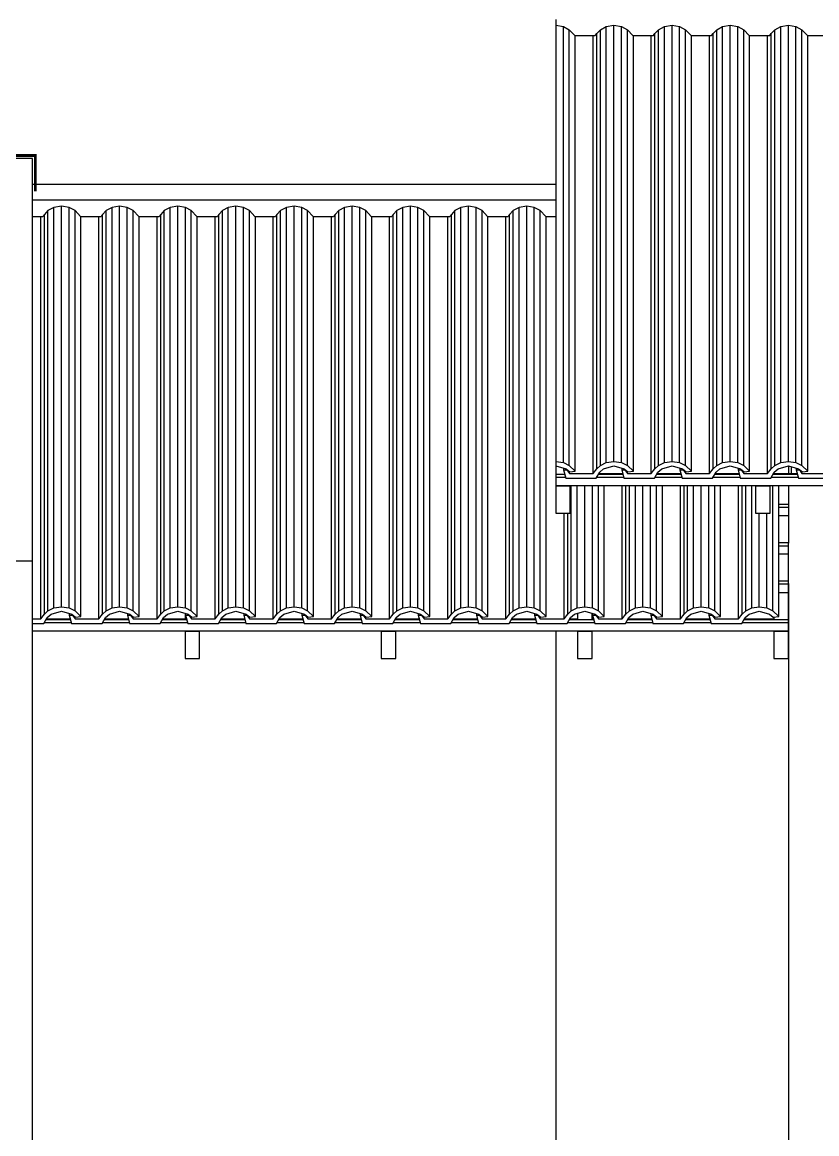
# Model space of a CAD drawing. Header units: metres. Extents: x 49 to 320, y -91 to 27.
# Drawn here: x 153.619 to 156.352, y -3.321 to 0.503 of the extents above; entities that cross this region are included whole.
import ezdxf

# ---------------------------------------------------------------- set-up
doc = ezdxf.new("R2010")
doc.units = ezdxf.units.M
doc.header["$LTSCALE"] = 0.2
doc.layers.add('ARQ-___-___-VST', color=9, linetype='Continuous')

msp = doc.modelspace()

# ---------------------------------------------------------------- linework, layer by layer
for p, q in [((155.4539, 0.5131), (155.4539, 0.4932)), ((155.4539, 0.4932), (155.4539, -1.0079)), ((155.4539, 0.4932), (155.48, 0.4885)), ((155.48, -1.012), (155.48, 0.4885)), ((155.48, 0.4885), (155.5004, 0.4774)), ((155.5004, -1.0219), (155.5004, 0.4774)), ((155.5004, 0.4774), (155.5194, 0.4571)), ((155.5899, 0.4571), (155.5951, 0.4644)), ((155.5951, 0.4644), (155.6073, 0.4774)), ((155.5951, -1.0335), (155.5951, 0.4644)), ((155.6073, 0.4774), (155.6277, 0.4885)), ((155.6073, -1.0219), (155.6073, 0.4774)), ((155.6277, 0.4885), (155.6539, 0.4932)), ((155.6277, -1.012), (155.6277, 0.4885)), ((155.6539, -1.0079), (155.6539, 0.4932)), ((155.6539, 0.4932), (155.68, 0.4885)), ((155.68, -1.012), (155.68, 0.4885)), ((155.68, 0.4885), (155.7004, 0.4774)), ((155.7004, -1.0219), (155.7004, 0.4774)), ((155.7004, 0.4774), (155.7194, 0.4571)), ((155.7899, 0.4571), (155.7951, 0.4644)), ((155.7951, 0.4644), (155.8073, 0.4774)), ((155.7951, -1.0335), (155.7951, 0.4644)), ((155.8073, 0.4774), (155.8277, 0.4885)), ((155.8073, -1.0219), (155.8073, 0.4774)), ((155.8277, 0.4885), (155.8539, 0.4932)), ((155.8277, -1.012), (155.8277, 0.4885)), ((155.8539, -1.0079), (155.8539, 0.4932)), ((155.8539, 0.4932), (155.88, 0.4885)), ((155.88, -1.012), (155.88, 0.4885)), ((155.88, 0.4885), (155.9004, 0.4774)), ((155.9004, -1.0219), (155.9004, 0.4774)), ((155.9004, 0.4774), (155.9194, 0.4571)), ((155.9899, 0.4571), (155.9951, 0.4644)), ((155.9951, 0.4644), (156.0073, 0.4774)), ((155.9951, -1.0335), (155.9951, 0.4644)), ((156.0073, 0.4774), (156.0277, 0.4885)), ((156.0073, -1.0219), (156.0073, 0.4774)), ((156.0277, 0.4885), (156.0539, 0.4932)), ((156.0277, -1.012), (156.0277, 0.4885)), ((156.0539, -1.0079), (156.0539, 0.4932)), ((156.0539, 0.4932), (156.08, 0.4885)), ((156.08, -1.012), (156.08, 0.4885)), ((156.08, 0.4885), (156.1004, 0.4774)), ((156.1004, -1.0219), (156.1004, 0.4774)), ((156.1004, 0.4774), (156.1194, 0.4571)), ((156.1899, 0.4571), (156.1951, 0.4644)), ((156.1951, 0.4644), (156.2073, 0.4774)), ((156.1951, -1.0335), (156.1951, 0.4644)), ((156.2073, 0.4774), (156.2277, 0.4885)), ((156.2073, -1.0219), (156.2073, 0.4774)), ((156.2277, 0.4885), (156.2539, 0.4932)), ((156.2277, -1.012), (156.2277, 0.4885)), ((156.2539, -1.0079), (156.2539, 0.4932)), ((156.2539, 0.4932), (156.28, 0.4885)), ((156.28, -1.012), (156.28, 0.4885)), ((156.28, 0.4885), (156.3004, 0.4774)), ((156.3004, -1.0219), (156.3004, 0.4774)), ((156.3004, 0.4774), (156.3194, 0.4571)), ((155.5194, 0.4571), (155.5899, 0.4571)), ((155.5207, -1.0413), (155.5207, 0.4571)), ((155.5824, -1.0494), (155.5824, 0.4571)), ((155.7194, 0.4571), (155.7899, 0.4571)), ((155.7207, -1.0413), (155.7207, 0.4571)), ((155.7824, -1.0494), (155.7824, 0.4571)), ((155.9194, 0.4571), (155.9899, 0.4571)), ((155.9207, -1.0413), (155.9207, 0.4571)), ((155.9824, -1.0494), (155.9824, 0.4571)), ((156.1194, 0.4571), (156.1899, 0.4571)), ((156.1207, -1.0413), (156.1207, 0.4571)), ((156.1824, -1.0494), (156.1824, 0.4571)), ((156.3194, 0.4571), (156.3899, 0.4571)), ((156.3207, -1.0413), (156.3207, 0.4571)), ((153.6539, 0.0346), (153.5039, 0.0346)), ((153.6539, -1.3514), (153.6539, 0.0346)), ((155.4539, -0.0548), (153.6539, -0.0548)), ((155.4539, -0.0548), (153.6539, -0.0548)), ((155.4539, -0.1094), (153.6539, -0.1094)), ((153.7073, -0.1451), (153.6951, -0.1581)), ((153.7277, -0.134), (153.7073, -0.1451)), ((153.7073, -1.5219), (153.7073, -0.1451)), ((153.7539, -0.1293), (153.7277, -0.134)), ((153.7277, -1.512), (153.7277, -0.134)), ((153.78, -0.134), (153.7539, -0.1293)), ((153.7539, -1.5079), (153.7539, -0.1293)), ((153.8004, -0.1451), (153.78, -0.134)), ((153.78, -1.512), (153.78, -0.134)), ((153.8194, -0.1654), (153.8004, -0.1451)), ((153.8004, -1.5219), (153.8004, -0.1451)), ((153.9073, -0.1451), (153.8951, -0.1581)), ((153.9277, -0.134), (153.9073, -0.1451)), ((153.9073, -1.5219), (153.9073, -0.1451)), ((153.9539, -0.1293), (153.9277, -0.134)), ((153.9277, -1.512), (153.9277, -0.134)), ((153.98, -0.134), (153.9539, -0.1293)), ((153.9539, -1.5079), (153.9539, -0.1293)), ((154.0004, -0.1451), (153.98, -0.134)), ((153.98, -1.512), (153.98, -0.134)), ((154.0194, -0.1654), (154.0004, -0.1451)), ((154.0004, -1.5219), (154.0004, -0.1451)), ((154.1073, -0.1451), (154.0951, -0.1581)), ((154.1277, -0.134), (154.1073, -0.1451)), ((154.1073, -1.5219), (154.1073, -0.1451)), ((154.1539, -0.1293), (154.1277, -0.134)), ((154.1277, -1.512), (154.1277, -0.134)), ((154.18, -0.134), (154.1539, -0.1293)), ((154.1539, -1.5079), (154.1539, -0.1293)), ((154.2004, -0.1451), (154.18, -0.134)), ((154.18, -1.512), (154.18, -0.134)), ((154.2194, -0.1654), (154.2004, -0.1451)), ((154.2004, -1.5219), (154.2004, -0.1451)), ((154.3073, -0.1451), (154.2951, -0.1581)), ((154.3277, -0.134), (154.3073, -0.1451)), ((154.3073, -1.5219), (154.3073, -0.1451)), ((154.3539, -0.1293), (154.3277, -0.134)), ((154.3277, -1.512), (154.3277, -0.134)), ((154.38, -0.134), (154.3539, -0.1293)), ((154.3539, -1.5079), (154.3539, -0.1293)), ((154.4004, -0.1451), (154.38, -0.134)), ((154.38, -1.512), (154.38, -0.134)), ((154.4194, -0.1654), (154.4004, -0.1451)), ((154.4004, -1.5219), (154.4004, -0.1451)), ((154.5073, -0.1451), (154.4951, -0.1581)), ((154.5277, -0.134), (154.5073, -0.1451)), ((154.5073, -1.5219), (154.5073, -0.1451)), ((154.5539, -0.1293), (154.5277, -0.134)), ((154.5277, -1.512), (154.5277, -0.134)), ((154.58, -0.134), (154.5539, -0.1293)), ((154.5539, -1.5079), (154.5539, -0.1293)), ((154.6004, -0.1451), (154.58, -0.134)), ((154.58, -1.512), (154.58, -0.134)), ((154.6194, -0.1654), (154.6004, -0.1451)), ((154.6004, -1.5219), (154.6004, -0.1451)), ((154.7073, -0.1451), (154.6951, -0.1581)), ((154.7277, -0.134), (154.7073, -0.1451)), ((154.7073, -1.5219), (154.7073, -0.1451)), ((154.7539, -0.1293), (154.7277, -0.134)), ((154.7277, -1.512), (154.7277, -0.134)), ((154.78, -0.134), (154.7539, -0.1293)), ((154.7539, -1.5079), (154.7539, -0.1293)), ((154.8004, -0.1451), (154.78, -0.134)), ((154.78, -1.512), (154.78, -0.134)), ((154.8194, -0.1654), (154.8004, -0.1451)), ((154.8004, -1.5219), (154.8004, -0.1451)), ((154.9073, -0.1451), (154.8951, -0.1581)), ((154.9277, -0.134), (154.9073, -0.1451)), ((154.9073, -1.5219), (154.9073, -0.1451)), ((154.9539, -0.1293), (154.9277, -0.134)), ((154.9277, -1.512), (154.9277, -0.134)), ((154.98, -0.134), (154.9539, -0.1293)), ((154.9539, -1.5079), (154.9539, -0.1293)), ((155.0004, -0.1451), (154.98, -0.134)), ((154.98, -1.512), (154.98, -0.134)), ((155.0194, -0.1654), (155.0004, -0.1451)), ((155.0004, -1.5219), (155.0004, -0.1451)), ((155.1073, -0.1451), (155.0951, -0.1581)), ((155.1277, -0.134), (155.1073, -0.1451)), ((155.1073, -1.5219), (155.1073, -0.1451)), ((155.1539, -0.1293), (155.1277, -0.134)), ((155.1277, -1.512), (155.1277, -0.134)), ((155.18, -0.134), (155.1539, -0.1293)), ((155.1539, -1.5079), (155.1539, -0.1293)), ((155.2004, -0.1451), (155.18, -0.134)), ((155.18, -1.512), (155.18, -0.134)), ((155.2194, -0.1654), (155.2004, -0.1451)), ((155.2004, -1.5219), (155.2004, -0.1451)), ((155.3073, -0.1451), (155.2951, -0.1581)), ((155.3277, -0.134), (155.3073, -0.1451)), ((155.3073, -1.5219), (155.3073, -0.1451)), ((155.3539, -0.1293), (155.3277, -0.134)), ((155.3277, -1.512), (155.3277, -0.134)), ((155.38, -0.134), (155.3539, -0.1293)), ((155.3539, -1.5079), (155.3539, -0.1293)), ((155.4004, -0.1451), (155.38, -0.134)), ((155.38, -1.512), (155.38, -0.134)), ((155.4194, -0.1654), (155.4004, -0.1451)), ((155.4004, -1.5219), (155.4004, -0.1451)), ((153.6539, -0.1654), (153.6899, -0.1654)), ((153.6824, -1.5494), (153.6824, -0.1654)), ((153.6951, -0.1581), (153.6899, -0.1654)), ((153.6951, -1.5335), (153.6951, -0.1581)), ((153.8194, -0.1654), (153.8899, -0.1654)), ((153.8207, -1.5413), (153.8207, -0.1654)), ((153.8824, -1.5494), (153.8824, -0.1654)), ((153.8951, -0.1581), (153.8899, -0.1654)), ((153.8951, -1.5335), (153.8951, -0.1581)), ((154.0194, -0.1654), (154.0899, -0.1654)), ((154.0207, -1.5413), (154.0207, -0.1654)), ((154.0824, -1.5494), (154.0824, -0.1654)), ((154.0951, -0.1581), (154.0899, -0.1654)), ((154.0951, -1.5335), (154.0951, -0.1581)), ((154.2194, -0.1654), (154.2899, -0.1654)), ((154.2207, -1.5413), (154.2207, -0.1654)), ((154.2824, -1.5494), (154.2824, -0.1654)), ((154.2951, -0.1581), (154.2899, -0.1654)), ((154.2951, -1.5335), (154.2951, -0.1581)), ((154.4194, -0.1654), (154.4899, -0.1654)), ((154.4207, -1.5413), (154.4207, -0.1654)), ((154.4824, -1.5494), (154.4824, -0.1654)), ((154.4951, -0.1581), (154.4899, -0.1654)), ((154.4951, -1.5335), (154.4951, -0.1581)), ((154.6194, -0.1654), (154.6899, -0.1654)), ((154.6207, -1.5413), (154.6207, -0.1654)), ((154.6824, -1.5494), (154.6824, -0.1654)), ((154.6951, -0.1581), (154.6899, -0.1654)), ((154.6951, -1.5335), (154.6951, -0.1581)), ((154.8194, -0.1654), (154.8899, -0.1654)), ((154.8207, -1.5413), (154.8207, -0.1654)), ((154.8824, -1.5494), (154.8824, -0.1654)), ((154.8951, -0.1581), (154.8899, -0.1654)), ((154.8951, -1.5335), (154.8951, -0.1581)), ((155.0194, -0.1654), (155.0899, -0.1654)), ((155.0207, -1.5413), (155.0207, -0.1654)), ((155.0824, -1.5494), (155.0824, -0.1654)), ((155.0951, -0.1581), (155.0899, -0.1654)), ((155.0951, -1.5335), (155.0951, -0.1581)), ((155.2194, -0.1654), (155.2899, -0.1654)), ((155.2207, -1.5413), (155.2207, -0.1654)), ((155.2824, -1.5494), (155.2824, -0.1654)), ((155.2951, -0.1581), (155.2899, -0.1654)), ((155.2951, -1.5335), (155.2951, -0.1581)), ((155.4194, -0.1654), (155.4539, -0.1654)), ((155.4207, -1.5413), (155.4207, -0.1654)), ((155.4539, -1.0079), (155.4539, -1.0234)), ((155.4539, -1.0079), (155.48, -1.012)), ((155.4539, -1.0234), (155.4892, -1.0335)), ((155.4539, -1.0234), (155.4539, -1.0523)), ((155.48, -1.012), (155.5004, -1.0219)), ((155.4807, -1.0311), (155.4807, -1.0371)), ((155.5004, -1.0219), (155.5207, -1.0413)), ((155.5951, -1.0335), (155.6073, -1.0219)), ((155.6073, -1.0219), (155.6277, -1.012)), ((155.6186, -1.0335), (155.6539, -1.0234)), ((155.6277, -1.012), (155.6539, -1.0079)), ((155.6539, -1.0079), (155.68, -1.012)), ((155.6539, -1.0234), (155.6892, -1.0335)), ((155.68, -1.012), (155.7004, -1.0219)), ((155.6807, -1.0311), (155.6807, -1.0371)), ((155.7004, -1.0219), (155.7207, -1.0413)), ((155.7951, -1.0335), (155.8073, -1.0219)), ((155.8073, -1.0219), (155.8277, -1.012)), ((155.8186, -1.0335), (155.8539, -1.0234)), ((155.8277, -1.012), (155.8539, -1.0079)), ((155.8539, -1.0079), (155.88, -1.012)), ((155.8539, -1.0234), (155.8892, -1.0335)), ((155.88, -1.012), (155.9004, -1.0219)), ((155.8807, -1.0311), (155.8807, -1.0371)), ((155.9004, -1.0219), (155.9207, -1.0413)), ((155.9951, -1.0335), (156.0073, -1.0219)), ((156.0073, -1.0219), (156.0277, -1.012)), ((156.0186, -1.0335), (156.0539, -1.0234)), ((156.0277, -1.012), (156.0539, -1.0079)), ((156.0539, -1.0079), (156.08, -1.012)), ((156.0539, -1.0234), (156.0892, -1.0335)), ((156.08, -1.012), (156.1004, -1.0219)), ((156.0807, -1.0311), (156.0807, -1.0371)), ((156.1004, -1.0219), (156.1207, -1.0413)), ((156.1951, -1.0335), (156.2073, -1.0219)), ((156.2073, -1.0219), (156.2277, -1.012)), ((156.2186, -1.0335), (156.2539, -1.0234)), ((156.2277, -1.012), (156.2539, -1.0079)), ((156.2539, -1.0079), (156.28, -1.012)), ((156.2539, -1.0234), (156.2892, -1.0335)), ((156.2539, -1.0234), (156.2539, -1.0489)), ((156.2639, -1.0263), (156.2639, -1.0489)), ((156.28, -1.012), (156.3004, -1.0219)), ((156.2807, -1.0311), (156.2807, -1.0371)), ((156.3004, -1.0219), (156.3207, -1.0413)), ((155.4539, -1.0523), (155.4539, -1.0622)), ((155.4848, -1.0523), (155.4539, -1.0523)), ((155.4539, -1.0622), (155.4539, -1.0905)), ((155.4539, -1.0622), (155.4874, -1.0622)), ((155.4807, -1.0371), (155.4882, -1.065)), ((155.4807, -1.0371), (155.4917, -1.0371)), ((155.4882, -1.065), (155.5934, -1.065)), ((155.4892, -1.0335), (155.502, -1.0442)), ((155.4917, -1.0371), (155.4917, -1.0356)), ((155.4917, -1.0371), (155.5007, -1.0494)), ((155.5007, -1.0494), (155.5007, -1.0431)), ((155.5007, -1.0494), (155.5824, -1.0494)), ((155.502, -1.0442), (155.5207, -1.0413)), ((155.5824, -1.0494), (155.5951, -1.0335)), ((155.5934, -1.065), (155.605, -1.0451)), ((155.595, -1.0622), (155.6874, -1.0622)), ((155.6848, -1.0523), (155.6008, -1.0523)), ((155.6028, -1.0489), (155.6839, -1.0489)), ((155.605, -1.0451), (155.6186, -1.0335)), ((155.6207, -1.0523), (155.6207, -1.0489)), ((155.6807, -1.0371), (155.6882, -1.065)), ((155.6807, -1.0371), (155.6917, -1.0371)), ((155.6824, -1.0523), (155.6824, -1.0489)), ((155.6882, -1.065), (155.7934, -1.065)), ((155.6892, -1.0335), (155.702, -1.0442)), ((155.6917, -1.0371), (155.6917, -1.0356)), ((155.6917, -1.0371), (155.7007, -1.0494)), ((155.7007, -1.0494), (155.7007, -1.0431)), ((155.7007, -1.0494), (155.7824, -1.0494)), ((155.702, -1.0442), (155.7207, -1.0413)), ((155.7824, -1.0494), (155.7951, -1.0335)), ((155.7934, -1.065), (155.805, -1.0451)), ((155.795, -1.0622), (155.8874, -1.0622)), ((155.8848, -1.0523), (155.8008, -1.0523)), ((155.8028, -1.0489), (155.8839, -1.0489)), ((155.805, -1.0451), (155.8186, -1.0335)), ((155.8207, -1.0523), (155.8207, -1.0489)), ((155.8807, -1.0371), (155.8882, -1.065)), ((155.8807, -1.0371), (155.8917, -1.0371)), ((155.8824, -1.0523), (155.8824, -1.0489)), ((155.8882, -1.065), (155.9934, -1.065)), ((155.8892, -1.0335), (155.902, -1.0442)), ((155.8917, -1.0371), (155.8917, -1.0356)), ((155.8917, -1.0371), (155.9007, -1.0494)), ((155.9007, -1.0494), (155.9007, -1.0431)), ((155.9007, -1.0494), (155.9824, -1.0494)), ((155.902, -1.0442), (155.9207, -1.0413)), ((155.9824, -1.0494), (155.9951, -1.0335)), ((155.9934, -1.065), (156.005, -1.0451)), ((155.995, -1.0622), (156.0874, -1.0622)), ((156.0848, -1.0523), (156.0008, -1.0523)), ((156.0028, -1.0489), (156.0839, -1.0489)), ((156.005, -1.0451), (156.0186, -1.0335)), ((156.0207, -1.0523), (156.0207, -1.0489)), ((156.0807, -1.0371), (156.0882, -1.065)), ((156.0807, -1.0371), (156.0917, -1.0371)), ((156.0824, -1.0523), (156.0824, -1.0489)), ((156.0882, -1.065), (156.1934, -1.065)), ((156.0892, -1.0335), (156.102, -1.0442)), ((156.0917, -1.0371), (156.0917, -1.0356)), ((156.0917, -1.0371), (156.1007, -1.0494)), ((156.1007, -1.0494), (156.1007, -1.0431)), ((156.1007, -1.0494), (156.1824, -1.0494)), ((156.102, -1.0442), (156.1207, -1.0413)), ((156.1824, -1.0494), (156.1951, -1.0335)), ((156.1934, -1.065), (156.205, -1.0451)), ((156.195, -1.0622), (156.2874, -1.0622)), ((156.2848, -1.0523), (156.2008, -1.0523)), ((156.2028, -1.0489), (156.2539, -1.0489)), ((156.205, -1.0451), (156.2186, -1.0335)), ((156.2207, -1.0523), (156.2207, -1.0489)), ((156.2539, -1.0489), (156.2539, -1.0523)), ((156.2539, -1.0489), (156.2639, -1.0489)), ((156.2639, -1.0489), (156.2639, -1.0523)), ((156.2639, -1.0489), (156.2839, -1.0489)), ((156.2807, -1.0371), (156.2882, -1.065)), ((156.2807, -1.0371), (156.2917, -1.0371)), ((156.2882, -1.065), (156.3934, -1.065)), ((156.2892, -1.0335), (156.302, -1.0442)), ((156.2917, -1.0371), (156.2917, -1.0356)), ((156.2917, -1.0371), (156.3007, -1.0494)), ((156.3007, -1.0494), (156.3007, -1.0431)), ((156.3007, -1.0494), (156.3824, -1.0494)), ((156.302, -1.0442), (156.3207, -1.0413)), ((155.4539, -1.0905), (162.2239, -1.0905)), ((155.4539, -1.0905), (155.4539, -1.0914)), ((155.4539, -1.0914), (155.4539, -1.1858)), ((155.4539, -1.0914), (155.5039, -1.0914)), ((155.5039, -1.0914), (155.5039, -1.0905)), ((155.5039, -1.1858), (155.5039, -1.0914)), ((155.5073, -1.5219), (155.5073, -1.0905)), ((155.5277, -1.512), (155.5277, -1.0905)), ((155.5539, -1.5079), (155.5539, -1.0905)), ((155.58, -1.512), (155.58, -1.0905)), ((155.6004, -1.5219), (155.6004, -1.0905)), ((155.6207, -1.5413), (155.6207, -1.0905)), ((155.6824, -1.5494), (155.6824, -1.0905)), ((155.6951, -1.5335), (155.6951, -1.0905)), ((155.7073, -1.5219), (155.7073, -1.0905)), ((155.7277, -1.512), (155.7277, -1.0905)), ((155.7539, -1.5079), (155.7539, -1.0905)), ((155.78, -1.512), (155.78, -1.0905)), ((155.8004, -1.5219), (155.8004, -1.0905)), ((155.8207, -1.5413), (155.8207, -1.0905)), ((155.8824, -1.5494), (155.8824, -1.0905)), ((155.8951, -1.5335), (155.8951, -1.0905)), ((155.9073, -1.5219), (155.9073, -1.0905)), ((155.9277, -1.512), (155.9277, -1.0905)), ((155.9539, -1.5079), (155.9539, -1.0905)), ((155.98, -1.512), (155.98, -1.0905)), ((156.0004, -1.5219), (156.0004, -1.0905)), ((156.0207, -1.5413), (156.0207, -1.0905)), ((156.0824, -1.5494), (156.0824, -1.0905)), ((156.0951, -1.5335), (156.0951, -1.0905)), ((156.1073, -1.5219), (156.1073, -1.0905)), ((156.1277, -1.512), (156.1277, -1.0905)), ((156.1409, -1.0905), (156.1409, -1.0914)), ((156.1409, -1.0914), (156.1409, -1.1858)), ((156.1409, -1.0914), (156.1909, -1.0914)), ((156.1909, -1.0914), (156.1909, -1.0905)), ((156.1909, -1.1858), (156.1909, -1.0914)), ((156.2004, -1.5219), (156.2004, -1.0905)), ((156.2207, -1.5413), (156.2207, -1.0905)), ((156.2539, -1.0905), (156.2539, -1.2891)), ((156.2539, -1.1558), (156.2207, -1.1558)), ((156.2539, -1.1658), (156.2207, -1.1658)), ((155.4539, -1.1858), (155.5039, -1.1858)), ((155.4824, -1.5494), (155.4824, -1.1858)), ((155.4951, -1.5335), (155.4951, -1.1858)), ((156.1409, -1.1858), (156.1909, -1.1858)), ((156.1539, -1.5079), (156.1539, -1.1858)), ((156.18, -1.512), (156.18, -1.1858)), ((156.2207, -1.1941), (156.2539, -1.1941)), ((156.2539, -1.288), (156.2207, -1.288)), ((156.2207, -1.2979), (156.2539, -1.2979)), ((156.2539, -1.2979), (156.2539, -1.2891)), ((156.2539, -1.3262), (156.2539, -1.2979)), ((156.2207, -1.3262), (156.2539, -1.3262)), ((156.2539, -1.4201), (156.2539, -1.3262)), ((153.6539, -1.3514), (153.5039, -1.3514)), ((153.6539, -1.5489), (153.6539, -1.3514)), ((156.2539, -1.4201), (156.2207, -1.4201)), ((156.2539, -1.43), (156.2207, -1.43)), ((156.2539, -1.43), (156.2539, -1.4201)), ((156.2539, -1.4279), (156.2539, -4.3989)), ((156.2539, -1.4584), (156.2539, -1.43)), ((156.2207, -1.4584), (156.2539, -1.4584)), ((156.2539, -1.5523), (156.2539, -1.4584)), ((153.6951, -1.5335), (153.7073, -1.5219)), ((153.7073, -1.5219), (153.7277, -1.512)), ((153.7186, -1.5335), (153.7539, -1.5234)), ((153.7277, -1.512), (153.7539, -1.5079)), ((153.7539, -1.5079), (153.78, -1.512)), ((153.7539, -1.5234), (153.7892, -1.5335)), ((153.78, -1.512), (153.8004, -1.5219)), ((153.8004, -1.5219), (153.8207, -1.5413)), ((153.8951, -1.5335), (153.9073, -1.5219)), ((153.9073, -1.5219), (153.9277, -1.512)), ((153.9186, -1.5335), (153.9539, -1.5234)), ((153.9277, -1.512), (153.9539, -1.5079)), ((153.9539, -1.5079), (153.98, -1.512)), ((153.9539, -1.5234), (153.9892, -1.5335)), ((153.98, -1.512), (154.0004, -1.5219)), ((154.0004, -1.5219), (154.0207, -1.5413)), ((154.0951, -1.5335), (154.1073, -1.5219)), ((154.1073, -1.5219), (154.1277, -1.512)), ((154.1186, -1.5335), (154.1539, -1.5234)), ((154.1277, -1.512), (154.1539, -1.5079)), ((154.1539, -1.5079), (154.18, -1.512)), ((154.1539, -1.5234), (154.1892, -1.5335)), ((154.18, -1.512), (154.2004, -1.5219)), ((154.2004, -1.5219), (154.2207, -1.5413)), ((154.2951, -1.5335), (154.3073, -1.5219)), ((154.3073, -1.5219), (154.3277, -1.512)), ((154.3186, -1.5335), (154.3539, -1.5234)), ((154.3277, -1.512), (154.3539, -1.5079)), ((154.3539, -1.5079), (154.38, -1.512)), ((154.3539, -1.5234), (154.3892, -1.5335)), ((154.38, -1.512), (154.4004, -1.5219)), ((154.4004, -1.5219), (154.4207, -1.5413)), ((154.4951, -1.5335), (154.5073, -1.5219)), ((154.5073, -1.5219), (154.5277, -1.512)), ((154.5186, -1.5335), (154.5539, -1.5234)), ((154.5277, -1.512), (154.5539, -1.5079)), ((154.5539, -1.5079), (154.58, -1.512)), ((154.5539, -1.5234), (154.5892, -1.5335)), ((154.58, -1.512), (154.6004, -1.5219)), ((154.6004, -1.5219), (154.6207, -1.5413)), ((154.6951, -1.5335), (154.7073, -1.5219)), ((154.7073, -1.5219), (154.7277, -1.512)), ((154.7186, -1.5335), (154.7539, -1.5234)), ((154.7277, -1.512), (154.7539, -1.5079)), ((154.7539, -1.5079), (154.78, -1.512)), ((154.7539, -1.5234), (154.7892, -1.5335)), ((154.78, -1.512), (154.8004, -1.5219)), ((154.8004, -1.5219), (154.8207, -1.5413)), ((154.8951, -1.5335), (154.9073, -1.5219)), ((154.9073, -1.5219), (154.9277, -1.512)), ((154.9186, -1.5335), (154.9539, -1.5234)), ((154.9277, -1.512), (154.9539, -1.5079)), ((154.9539, -1.5079), (154.98, -1.512)), ((154.9539, -1.5234), (154.9892, -1.5335)), ((154.98, -1.512), (155.0004, -1.5219)), ((155.0004, -1.5219), (155.0207, -1.5413)), ((155.0951, -1.5335), (155.1073, -1.5219)), ((155.1073, -1.5219), (155.1277, -1.512)), ((155.1186, -1.5335), (155.1539, -1.5234)), ((155.1277, -1.512), (155.1539, -1.5079)), ((155.1539, -1.5079), (155.18, -1.512)), ((155.1539, -1.5234), (155.1892, -1.5335)), ((155.18, -1.512), (155.2004, -1.5219)), ((155.2004, -1.5219), (155.2207, -1.5413)), ((155.2951, -1.5335), (155.3073, -1.5219)), ((155.3073, -1.5219), (155.3277, -1.512)), ((155.3186, -1.5335), (155.3539, -1.5234)), ((155.3277, -1.512), (155.3539, -1.5079)), ((155.3539, -1.5079), (155.38, -1.512)), ((155.3539, -1.5234), (155.3892, -1.5335)), ((155.38, -1.512), (155.4004, -1.5219)), ((155.4004, -1.5219), (155.4207, -1.5413)), ((155.4951, -1.5335), (155.5073, -1.5219)), ((155.5073, -1.5219), (155.5277, -1.512)), ((155.5186, -1.5335), (155.5539, -1.5234)), ((155.5277, -1.512), (155.5539, -1.5079)), ((155.5539, -1.5079), (155.58, -1.512)), ((155.5539, -1.5234), (155.5892, -1.5335)), ((155.58, -1.512), (155.6004, -1.5219)), ((155.6004, -1.5219), (155.6207, -1.5413)), ((155.6951, -1.5335), (155.7073, -1.5219)), ((155.7073, -1.5219), (155.7277, -1.512)), ((155.7186, -1.5335), (155.7539, -1.5234)), ((155.7277, -1.512), (155.7539, -1.5079)), ((155.7539, -1.5079), (155.78, -1.512)), ((155.7539, -1.5234), (155.7892, -1.5335)), ((155.78, -1.512), (155.8004, -1.5219)), ((155.8004, -1.5219), (155.8207, -1.5413)), ((155.8951, -1.5335), (155.9073, -1.5219)), ((155.9073, -1.5219), (155.9277, -1.512)), ((155.9186, -1.5335), (155.9539, -1.5234)), ((155.9277, -1.512), (155.9539, -1.5079)), ((155.9539, -1.5079), (155.98, -1.512)), ((155.9539, -1.5234), (155.9892, -1.5335)), ((155.98, -1.512), (156.0004, -1.5219)), ((156.0004, -1.5219), (156.0207, -1.5413)), ((156.0951, -1.5335), (156.1073, -1.5219)), ((156.1073, -1.5219), (156.1277, -1.512)), ((156.1186, -1.5335), (156.1539, -1.5234)), ((156.1277, -1.512), (156.1539, -1.5079)), ((156.1539, -1.5079), (156.18, -1.512)), ((156.1539, -1.5234), (156.1892, -1.5335)), ((156.18, -1.512), (156.2004, -1.5219)), ((156.2004, -1.5219), (156.2207, -1.5413)), ((153.6539, -1.8489), (153.6539, -1.5489)), ((153.6539, -1.5494), (153.6824, -1.5494)), ((153.6539, -1.565), (153.6934, -1.565)), ((153.6824, -1.5494), (153.6951, -1.5335)), ((153.6934, -1.565), (153.705, -1.5451)), ((153.695, -1.5622), (153.7874, -1.5622)), ((153.7848, -1.5523), (153.7008, -1.5523)), ((153.7028, -1.5489), (153.7839, -1.5489)), ((153.705, -1.5451), (153.7186, -1.5335)), ((153.705, -1.5489), (153.705, -1.5489)), ((153.7144, -1.5489), (153.7144, -1.5489)), ((153.7807, -1.5311), (153.7807, -1.5371)), ((153.7807, -1.5371), (153.7882, -1.565)), ((153.7807, -1.5371), (153.7917, -1.5371)), ((153.7882, -1.565), (153.8934, -1.565)), ((153.7892, -1.5335), (153.802, -1.5442)), ((153.7917, -1.5371), (153.7917, -1.5356)), ((153.7917, -1.5371), (153.8007, -1.5494)), ((153.8007, -1.5494), (153.8007, -1.5431)), ((153.8007, -1.5494), (153.8824, -1.5494)), ((153.802, -1.5442), (153.8207, -1.5413)), ((153.8824, -1.5494), (153.8951, -1.5335)), ((153.8934, -1.565), (153.905, -1.5451)), ((153.895, -1.5622), (153.9874, -1.5622)), ((153.9848, -1.5523), (153.9008, -1.5523)), ((153.9028, -1.5489), (153.9839, -1.5489)), ((153.905, -1.5451), (153.9186, -1.5335)), ((153.905, -1.5489), (153.905, -1.5489)), ((153.9144, -1.5489), (153.9144, -1.5489)), ((153.9807, -1.5311), (153.9807, -1.5371)), ((153.9807, -1.5371), (153.9882, -1.565)), ((153.9807, -1.5371), (153.9917, -1.5371)), ((153.9882, -1.565), (154.0934, -1.565)), ((153.9892, -1.5335), (154.002, -1.5442)), ((153.9917, -1.5371), (153.9917, -1.5356)), ((153.9917, -1.5371), (154.0007, -1.5494)), ((154.0007, -1.5494), (154.0007, -1.5431)), ((154.0007, -1.5494), (154.0824, -1.5494)), ((154.002, -1.5442), (154.0207, -1.5413)), ((154.0824, -1.5494), (154.0951, -1.5335)), ((154.0934, -1.565), (154.105, -1.5451)), ((154.095, -1.5622), (154.1874, -1.5622)), ((154.1848, -1.5523), (154.1008, -1.5523)), ((154.1028, -1.5489), (154.1789, -1.5489)), ((154.105, -1.5451), (154.1186, -1.5335)), ((154.105, -1.5489), (154.105, -1.5489)), ((154.1144, -1.5489), (154.1144, -1.5489)), ((154.1789, -1.5306), (154.1789, -1.5523)), ((154.1807, -1.5311), (154.1807, -1.5371)), ((154.1807, -1.5371), (154.1882, -1.565)), ((154.1807, -1.5371), (154.1917, -1.5371)), ((154.1882, -1.565), (154.2934, -1.565)), ((154.1892, -1.5335), (154.202, -1.5442)), ((154.1917, -1.5371), (154.1917, -1.5356)), ((154.1917, -1.5371), (154.2007, -1.5494)), ((154.2007, -1.5494), (154.2007, -1.5431)), ((154.2007, -1.5494), (154.2824, -1.5494)), ((154.202, -1.5442), (154.2207, -1.5413)), ((154.2824, -1.5494), (154.2951, -1.5335)), ((154.2934, -1.565), (154.305, -1.5451)), ((154.295, -1.5622), (154.3874, -1.5622)), ((154.3848, -1.5523), (154.3008, -1.5523)), ((154.3028, -1.5489), (154.3839, -1.5489)), ((154.305, -1.5451), (154.3186, -1.5335)), ((154.305, -1.5489), (154.305, -1.5489)), ((154.3144, -1.5489), (154.3144, -1.5489)), ((154.3807, -1.5311), (154.3807, -1.5371)), ((154.3807, -1.5371), (154.3882, -1.565)), ((154.3807, -1.5371), (154.3917, -1.5371)), ((154.3882, -1.565), (154.4934, -1.565)), ((154.3892, -1.5335), (154.402, -1.5442)), ((154.3917, -1.5371), (154.3917, -1.5356)), ((154.3917, -1.5371), (154.4007, -1.5494)), ((154.4007, -1.5494), (154.4007, -1.5431)), ((154.4007, -1.5494), (154.4824, -1.5494)), ((154.402, -1.5442), (154.4207, -1.5413)), ((154.4824, -1.5494), (154.4951, -1.5335)), ((154.4934, -1.565), (154.505, -1.5451)), ((154.495, -1.5622), (154.5874, -1.5622)), ((154.5848, -1.5523), (154.5008, -1.5523)), ((154.5028, -1.5489), (154.5839, -1.5489)), ((154.505, -1.5451), (154.5186, -1.5335)), ((154.505, -1.5489), (154.505, -1.5489)), ((154.5144, -1.5489), (154.5144, -1.5489)), ((154.5807, -1.5311), (154.5807, -1.5371)), ((154.5807, -1.5371), (154.5882, -1.565)), ((154.5807, -1.5371), (154.5917, -1.5371)), ((154.5882, -1.565), (154.6934, -1.565)), ((154.5892, -1.5335), (154.602, -1.5442)), ((154.5917, -1.5371), (154.5917, -1.5356)), ((154.5917, -1.5371), (154.6007, -1.5494)), ((154.6007, -1.5494), (154.6007, -1.5431)), ((154.6007, -1.5494), (154.6824, -1.5494)), ((154.602, -1.5442), (154.6207, -1.5413)), ((154.6824, -1.5494), (154.6951, -1.5335)), ((154.6934, -1.565), (154.705, -1.5451)), ((154.695, -1.5622), (154.7874, -1.5622)), ((154.7848, -1.5523), (154.7008, -1.5523)), ((154.7028, -1.5489), (154.7839, -1.5489)), ((154.705, -1.5451), (154.7186, -1.5335)), ((154.705, -1.5489), (154.705, -1.5489)), ((154.7144, -1.5489), (154.7144, -1.5489)), ((154.7807, -1.5311), (154.7807, -1.5371)), ((154.7807, -1.5371), (154.7882, -1.565)), ((154.7807, -1.5371), (154.7917, -1.5371)), ((154.7882, -1.565), (154.8934, -1.565)), ((154.7892, -1.5335), (154.802, -1.5442)), ((154.7917, -1.5371), (154.7917, -1.5356)), ((154.7917, -1.5371), (154.8007, -1.5494)), ((154.8007, -1.5494), (154.8007, -1.5431)), ((154.8007, -1.5494), (154.8824, -1.5494)), ((154.802, -1.5442), (154.8207, -1.5413)), ((154.8824, -1.5494), (154.8951, -1.5335)), ((154.8934, -1.565), (154.905, -1.5451)), ((154.895, -1.5622), (154.9874, -1.5622)), ((154.9848, -1.5523), (154.9008, -1.5523)), ((154.9039, -1.5523), (154.9039, -1.547)), ((154.9039, -1.5489), (154.9839, -1.5489)), ((154.905, -1.5451), (154.9186, -1.5335)), ((154.905, -1.5489), (154.905, -1.5489)), ((154.9144, -1.5489), (154.9144, -1.5489)), ((154.9807, -1.5311), (154.9807, -1.5371)), ((154.9807, -1.5371), (154.9882, -1.565)), ((154.9807, -1.5371), (154.9917, -1.5371)), ((154.9882, -1.565), (155.0934, -1.565)), ((154.9892, -1.5335), (155.002, -1.5442)), ((154.9917, -1.5371), (154.9917, -1.5356)), ((154.9917, -1.5371), (155.0007, -1.5494)), ((155.0007, -1.5494), (155.0007, -1.5431)), ((155.0007, -1.5494), (155.0824, -1.5494)), ((155.002, -1.5442), (155.0207, -1.5413)), ((155.0824, -1.5494), (155.0951, -1.5335)), ((155.0934, -1.565), (155.105, -1.5451)), ((155.095, -1.5622), (155.1874, -1.5622)), ((155.1848, -1.5523), (155.1008, -1.5523)), ((155.1028, -1.5489), (155.1839, -1.5489)), ((155.105, -1.5451), (155.1186, -1.5335)), ((155.105, -1.5489), (155.105, -1.5489)), ((155.1144, -1.5489), (155.1144, -1.5489)), ((155.1807, -1.5311), (155.1807, -1.5371)), ((155.1807, -1.5371), (155.1882, -1.565)), ((155.1807, -1.5371), (155.1917, -1.5371)), ((155.1882, -1.565), (155.2934, -1.565)), ((155.1892, -1.5335), (155.202, -1.5442)), ((155.1917, -1.5371), (155.1917, -1.5356)), ((155.1917, -1.5371), (155.2007, -1.5494)), ((155.2007, -1.5494), (155.2007, -1.5431)), ((155.2007, -1.5494), (155.2824, -1.5494)), ((155.202, -1.5442), (155.2207, -1.5413)), ((155.2824, -1.5494), (155.2951, -1.5335)), ((155.2934, -1.565), (155.305, -1.5451)), ((155.295, -1.5622), (155.3874, -1.5622)), ((155.3848, -1.5523), (155.3008, -1.5523)), ((155.3028, -1.5489), (155.3839, -1.5489)), ((155.305, -1.5451), (155.3186, -1.5335)), ((155.305, -1.5489), (155.305, -1.5489)), ((155.3144, -1.5489), (155.3144, -1.5489)), ((155.3807, -1.5311), (155.3807, -1.5371)), ((155.3807, -1.5371), (155.3882, -1.565)), ((155.3807, -1.5371), (155.3917, -1.5371)), ((155.3882, -1.565), (155.4934, -1.565)), ((155.3892, -1.5335), (155.402, -1.5442)), ((155.3917, -1.5371), (155.3917, -1.5356)), ((155.3917, -1.5371), (155.4007, -1.5494)), ((155.4007, -1.5494), (155.4007, -1.5431)), ((155.4007, -1.5494), (155.4824, -1.5494)), ((155.402, -1.5442), (155.4207, -1.5413)), ((155.4824, -1.5494), (155.4951, -1.5335)), ((155.4934, -1.565), (155.505, -1.5451)), ((155.495, -1.5622), (155.5874, -1.5622)), ((155.5848, -1.5523), (155.5008, -1.5523)), ((155.5028, -1.5489), (155.5289, -1.5489)), ((155.505, -1.5451), (155.5186, -1.5335)), ((155.505, -1.5489), (155.505, -1.5489)), ((155.5144, -1.5489), (155.5144, -1.5489)), ((155.5289, -1.5306), (155.5289, -1.5523)), ((155.5789, -1.5523), (155.5789, -1.5306)), ((155.5789, -1.5489), (155.5839, -1.5489)), ((155.5807, -1.5311), (155.5807, -1.5371)), ((155.5807, -1.5371), (155.5882, -1.565)), ((155.5807, -1.5371), (155.5917, -1.5371)), ((155.5882, -1.565), (155.6934, -1.565)), ((155.5892, -1.5335), (155.602, -1.5442)), ((155.5917, -1.5371), (155.5917, -1.5356)), ((155.5917, -1.5371), (155.6007, -1.5494)), ((155.6007, -1.5494), (155.6007, -1.5431)), ((155.6007, -1.5494), (155.6824, -1.5494)), ((155.602, -1.5442), (155.6207, -1.5413)), ((155.6824, -1.5494), (155.6951, -1.5335)), ((155.6934, -1.565), (155.705, -1.5451)), ((155.695, -1.5622), (155.7874, -1.5622)), ((155.7848, -1.5523), (155.7008, -1.5523)), ((155.7028, -1.5489), (155.7839, -1.5489)), ((155.705, -1.5451), (155.7186, -1.5335)), ((155.705, -1.5489), (155.705, -1.5489)), ((155.7144, -1.5489), (155.7144, -1.5489)), ((155.7807, -1.5311), (155.7807, -1.5371)), ((155.7807, -1.5371), (155.7882, -1.565)), ((155.7807, -1.5371), (155.7917, -1.5371)), ((155.7882, -1.565), (155.8934, -1.565)), ((155.7892, -1.5335), (155.802, -1.5442)), ((155.7917, -1.5371), (155.7917, -1.5356)), ((155.7917, -1.5371), (155.8007, -1.5494)), ((155.8007, -1.5494), (155.8007, -1.5431)), ((155.8007, -1.5494), (155.8824, -1.5494)), ((155.802, -1.5442), (155.8207, -1.5413)), ((155.8824, -1.5494), (155.8951, -1.5335)), ((155.8934, -1.565), (155.905, -1.5451)), ((155.895, -1.5622), (155.9874, -1.5622)), ((155.9848, -1.5523), (155.9008, -1.5523)), ((155.9028, -1.5489), (155.9839, -1.5489)), ((155.905, -1.5451), (155.9186, -1.5335)), ((155.905, -1.5489), (155.905, -1.5489)), ((155.9144, -1.5489), (155.9144, -1.5489)), ((155.9807, -1.5311), (155.9807, -1.5371)), ((155.9807, -1.5371), (155.9882, -1.565)), ((155.9807, -1.5371), (155.9917, -1.5371)), ((155.9882, -1.565), (156.0934, -1.565)), ((155.9892, -1.5335), (156.002, -1.5442)), ((155.9917, -1.5371), (155.9917, -1.5356)), ((155.9917, -1.5371), (156.0007, -1.5494)), ((156.0007, -1.5494), (156.0007, -1.5431)), ((156.0007, -1.5494), (156.0824, -1.5494)), ((156.002, -1.5442), (156.0207, -1.5413)), ((156.0824, -1.5494), (156.0951, -1.5335)), ((156.0934, -1.565), (156.105, -1.5451)), ((156.095, -1.5622), (156.2539, -1.5622)), ((156.2539, -1.5523), (156.1008, -1.5523)), ((156.1028, -1.5489), (156.2039, -1.5489)), ((156.105, -1.5451), (156.1186, -1.5335)), ((156.105, -1.5489), (156.105, -1.5489)), ((156.1144, -1.5489), (156.1144, -1.5489)), ((156.1892, -1.5335), (156.202, -1.5442)), ((156.202, -1.5442), (156.2207, -1.5413)), ((156.2039, -1.5439), (156.2039, -1.5523)), ((156.2539, -1.5622), (156.2539, -1.5523)), ((156.2539, -1.5905), (156.2539, -1.5622)), ((153.6539, -1.5905), (156.2539, -1.5905)), ((154.1789, -1.5905), (154.1789, -1.5914)), ((154.1789, -1.5914), (154.1789, -1.6858)), ((154.1789, -1.5914), (154.2289, -1.5914)), ((154.2289, -1.5914), (154.2289, -1.5905)), ((154.2289, -1.6858), (154.2289, -1.5914)), ((154.8539, -1.5905), (154.8539, -1.5914)), ((154.8539, -1.5914), (154.8539, -1.6858)), ((154.8539, -1.5914), (154.9039, -1.5914)), ((154.9039, -1.5914), (154.9039, -1.5905)), ((154.9039, -1.6858), (154.9039, -1.5914)), ((155.4539, -1.5905), (155.4539, -4.3989)), ((155.5289, -1.5905), (155.5289, -1.5914)), ((155.5289, -1.5914), (155.5289, -1.6858)), ((155.5289, -1.5914), (155.5789, -1.5914)), ((155.5789, -1.5914), (155.5789, -1.5905)), ((155.5789, -1.6858), (155.5789, -1.5914)), ((156.2039, -1.5905), (156.2039, -1.5914)), ((156.2039, -1.5914), (156.2039, -1.6858)), ((156.2039, -1.5914), (156.2539, -1.5914)), ((156.2539, -1.5914), (156.2539, -1.5905)), ((156.2539, -1.6858), (156.2539, -1.5914)), ((154.1789, -1.6858), (154.2289, -1.6858)), ((154.8539, -1.6858), (154.9039, -1.6858)), ((155.5289, -1.6858), (155.5789, -1.6858)), ((156.2039, -1.6858), (156.2539, -1.6858)), ((153.6539, -4.4489), (153.6539, -1.8489))]:
    msp.add_line(p, q)
at = {"layer": 'ARQ-___-___-VST', "const_width": 0.01}
msp.add_lwpolyline([(153.4939, -0.0788), (153.4939, -0.0788), (153.4939, 0.0346), (153.4939, 0.0446), (153.6539, 0.0446), (153.6639, 0.0446), (153.6639, -0.0788)], dxfattribs=at)

doc.saveas('drawing.dxf')
